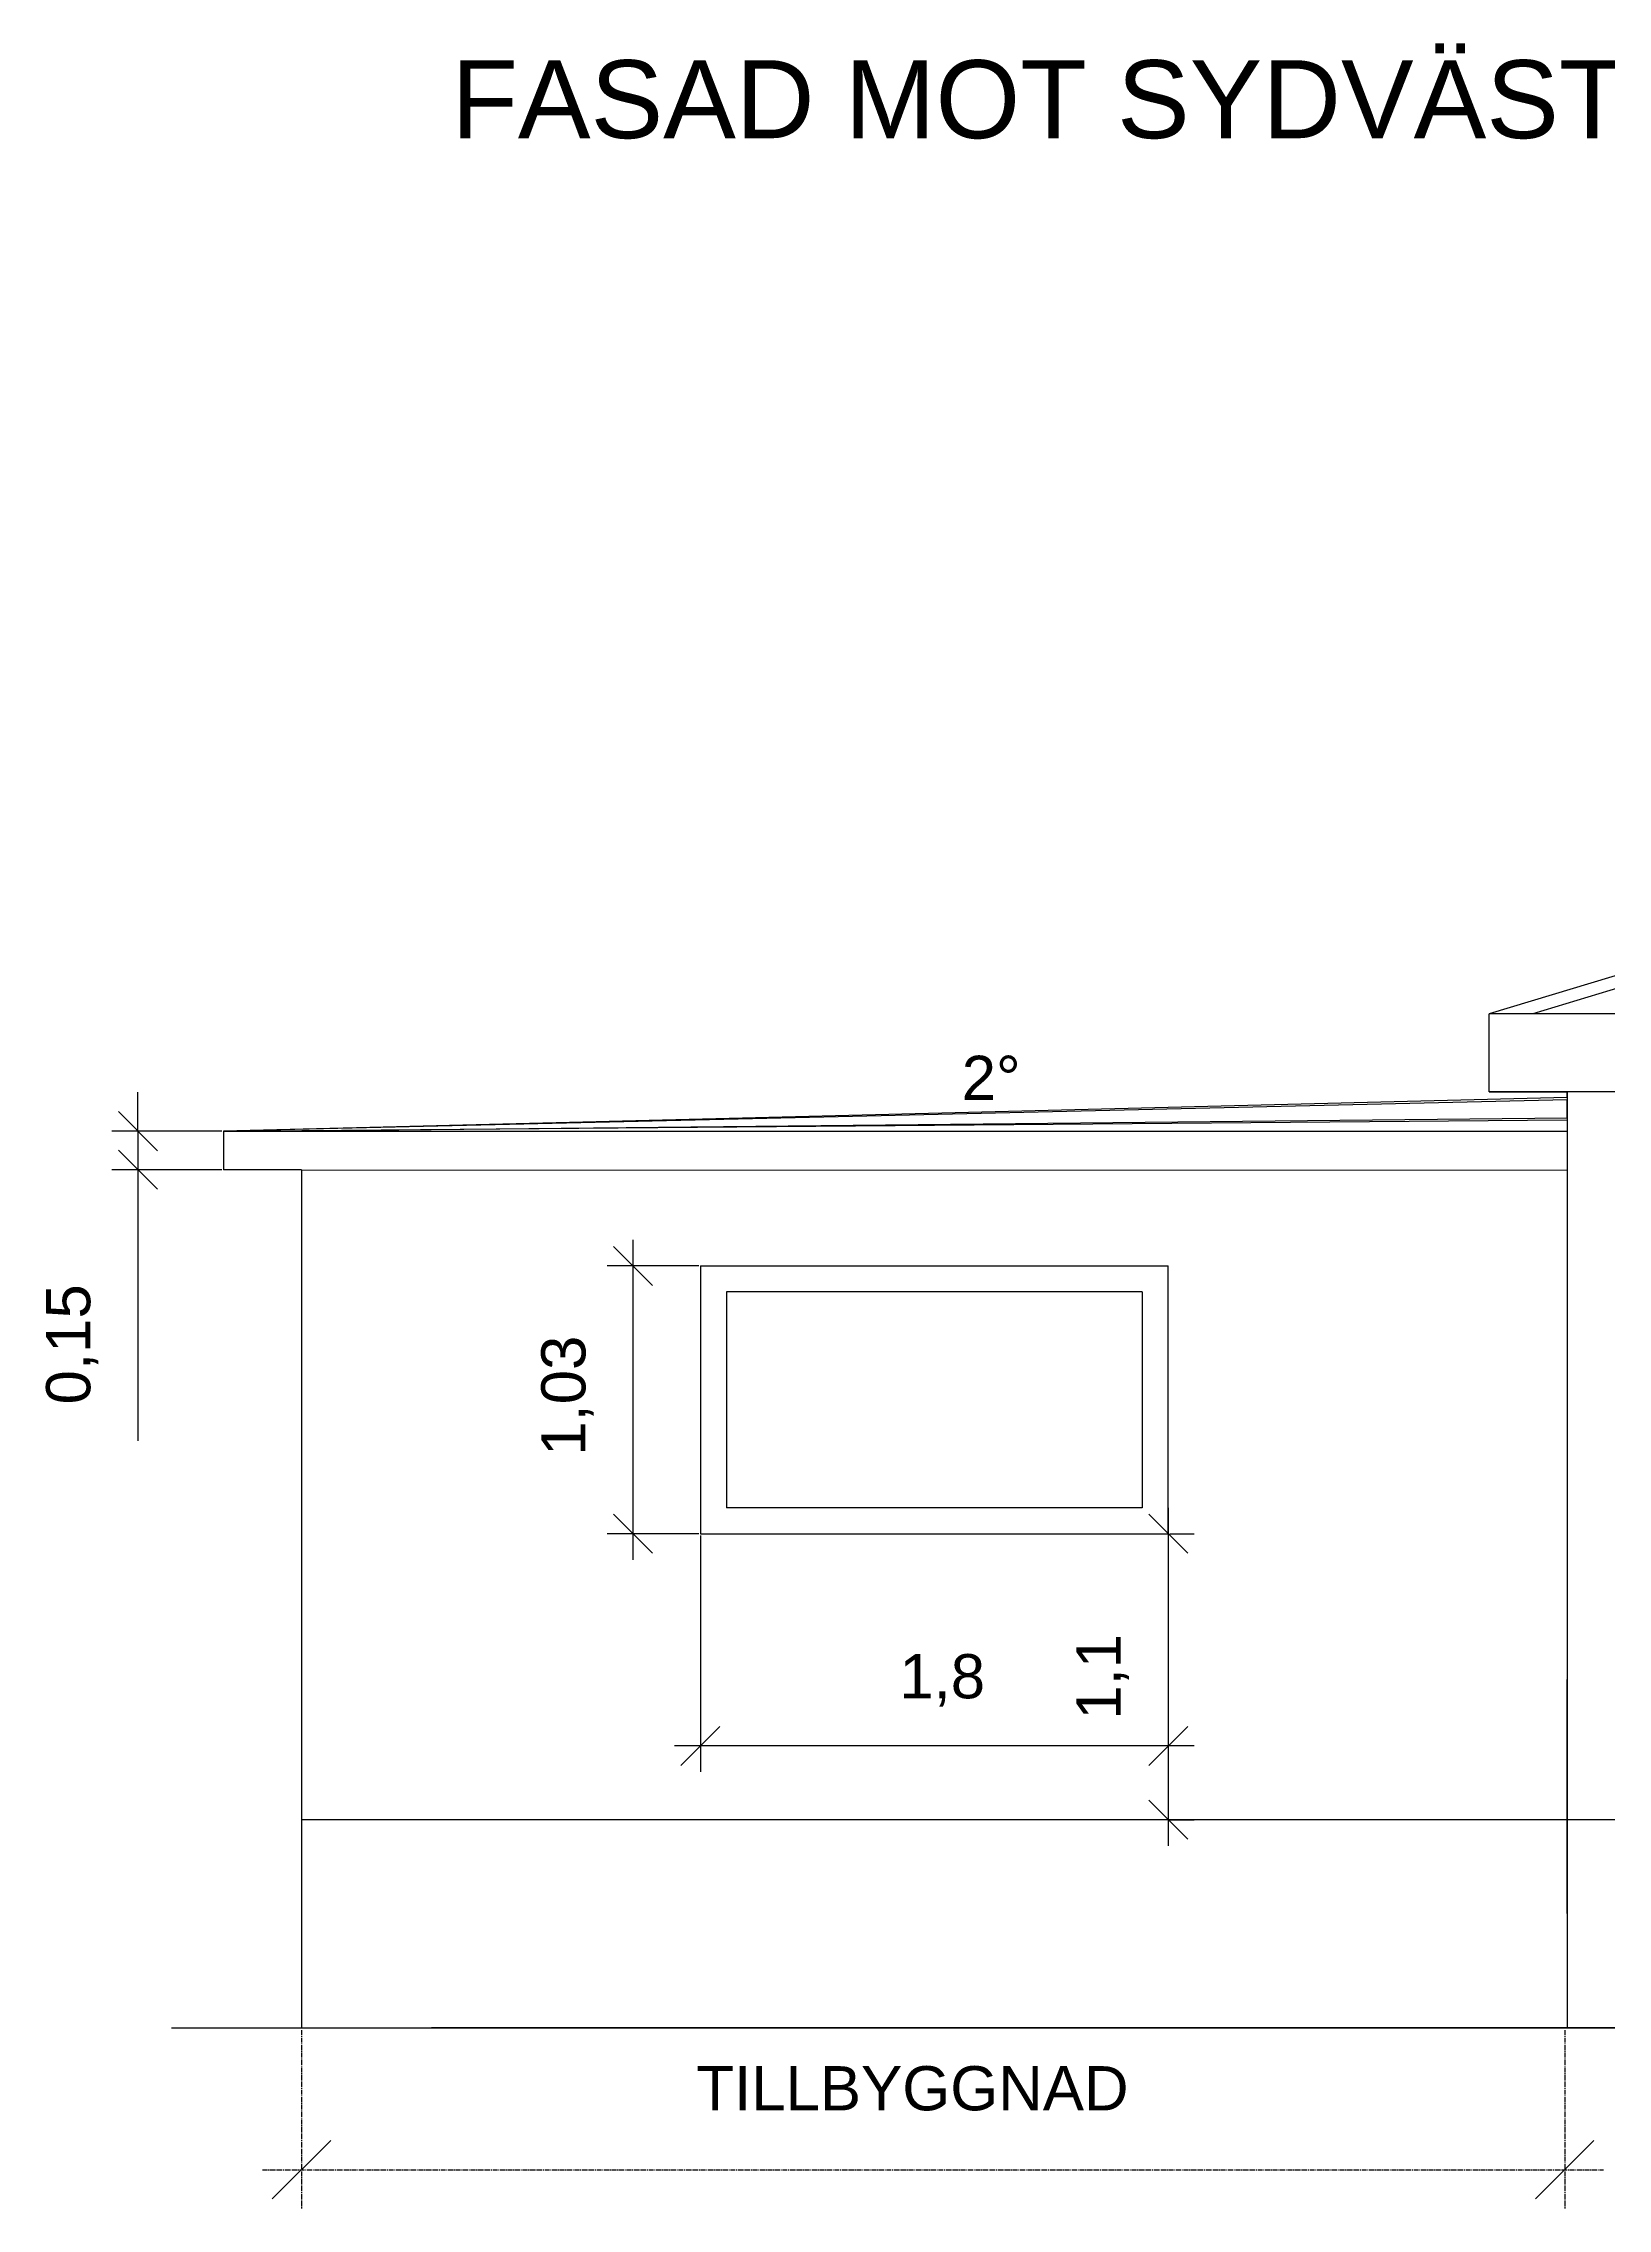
# Model space of a CAD drawing. Header units: millimetres. Extents: x -60009 to 113281, y -58228 to 411188.
# Drawn here: x -47650 to -41632, y 88379 to 96707 of the extents above; entities that cross this region are included whole.
import ezdxf

# ---------------------------------------------------------------- set-up
doc = ezdxf.new("R2010")
doc.units = ezdxf.units.MM
for name, pattern in [('ACAD_ISO02W100', [15, 12, -3]), ('ACAD_ISO04W100', [30, 24, -3, 0, -3]), ('CENTER2', [28.575, 19.05, -3.175, 3.175, -3.175])]:
    doc.linetypes.add(name, pattern=pattern)
doc.layers.get('0').update_dxf_attribs({"color": 1})
for name, color, linetype in [('Angivelser', 7, 'Continuous'), ('Förtydligande', 8, 'CENTER2'), ('Grundritningar', 1, 'Continuous'), ('Mått', 4, 'Continuous')]:
    doc.layers.add(name, color=color, linetype=linetype)
doc.styles.get("Standard").update_dxf_attribs({"font": 'Arial.ttf', "height": 170})
doc.dimstyles.new('Egen dimension', dxfattribs={"dimscale": 10, "dimtxt": 2.5, "dimasz": 15, "dimexe": 10, "dimexo": 0.625, "dimgap": 15, "dimtad": 1, "dimlfac": 0.001, "dimtxsty": 'Standard', "dimblk": 'OBLIQUE', "dimblk1": 'OBLIQUE', "dimblk2": 'OBLIQUE', "dimcen": 20, "dimdle": 10, "dimadec": 0, "dimazin": 0, "dimtfac": 1, "dimtmove": 0, "dimatfit": 3, "dimldrblk": 'OPEN90', "dimfxl": 1, "dimarcsym": 0})

# ---------------------------------------------------------------- blocks, each defined once
blk = doc.blocks.new('_Oblique')
at = {"color": 0, "linetype": 'ByBlock', "lineweight": -2}
blk.add_line((-0.5, -0.5), (0.5, 0.5), dxfattribs=at)
blk = doc.blocks.new('*D240')
at = {"layer": 'Defpoints', "color": 0, "lineweight": 13, "transparency": 16777216}
for p in [(-45122.1, 90975), (-43322.1, 90975), (-45122.1, 90158.9)]:
    blk.add_point(p, dxfattribs=at)
at = {"layer": 'Mått', "color": 0, "lineweight": -2, "transparency": 16777216}
for p, q in [((-45122.1, 90968.8), (-45122.1, 90058.9)), ((-43322.1, 90968.8), (-43322.1, 90058.9)), ((-43222.1, 90158.9), (-45222.1, 90158.9))]:
    blk.add_line(p, q, dxfattribs=at)
at = {"layer": 'Mått', "color": 0, "lineweight": -2, "transparency": 16777216, "xscale": 150, "yscale": 150, "zscale": 150, "rotation": 180}
blk.add_blockref('_Oblique', (-45122.1, 90158.9), dxfattribs=at)
at = {"layer": 'Mått', "color": 0, "lineweight": -2, "transparency": 16777216, "xscale": 150, "yscale": 150, "zscale": 150}
blk.add_blockref('_Oblique', (-43322.1, 90158.9), dxfattribs=at)
at = {"layer": 'Mått', "color": 0, "transparency": 16777216, "insert": (-44192, 90411.3), "char_height": 170, "attachment_point": 5}
blk.add_mtext('1,8', dxfattribs=at)
blk = doc.blocks.new('_Open90')
at = {"color": 0, "linetype": 'ByBlock', "lineweight": -2}
for p, q in [((-0.5, 0.5), (0, 0)), ((0, 0), (-1, 0)), ((0, 0), (-0.5, -0.5))]:
    blk.add_line(p, q, dxfattribs=at)
blk = doc.blocks.new('*D241')
at = {"layer": 'Defpoints', "color": 0, "lineweight": 13, "transparency": 16777216}
for p in [(-46657.1, 89075), (-41797.1, 89075), (-41797.1, 88529.4)]:
    blk.add_point(p, dxfattribs=at)
at = {"layer": 'Förtydligande', "color": 0, "lineweight": -2, "transparency": 16777216}
for p, q in [((-46657.1, 89065.6), (-46657.1, 88379.4)), ((-41797.1, 89065.6), (-41797.1, 88379.4)), ((-46807.1, 88529.4), (-41647.1, 88529.4))]:
    blk.add_line(p, q, dxfattribs=at)
at = {"layer": 'Förtydligande', "color": 0, "lineweight": -2, "transparency": 16777216, "xscale": 225, "yscale": 225, "zscale": 225, "rotation": 180}
blk.add_blockref('_Oblique', (-46657.1, 88529.4), dxfattribs=at)
at = {"layer": 'Förtydligande', "color": 0, "lineweight": -2, "transparency": 16777216, "xscale": 225, "yscale": 225, "zscale": 225}
blk.add_blockref('_Oblique', (-41797.1, 88529.4), dxfattribs=at)
at = {"layer": 'Förtydligande', "color": 0, "transparency": 16777216, "insert": (-44306.2, 88841.4), "char_height": 170, "attachment_point": 5}
blk.add_mtext('TILLBYGGNAD', dxfattribs=at)
blk = doc.blocks.new('*D243')
at = {"layer": 'Defpoints', "color": 0, "lineweight": 13, "transparency": 16777216}
for p in [(-45381.3, 92005), (-45122.1, 92005), (-45122.1, 90975)]:
    blk.add_point(p, dxfattribs=at)
at = {"layer": 'Mått', "color": 0, "lineweight": -2, "transparency": 16777216}
for p, q in [((-45381.3, 90875), (-45381.3, 92105)), ((-45128.4, 92005), (-45481.3, 92005)), ((-45128.4, 90975), (-45481.3, 90975))]:
    blk.add_line(p, q, dxfattribs=at)
at = {"layer": 'Mått', "color": 0, "lineweight": -2, "transparency": 16777216, "xscale": 150, "yscale": 150, "zscale": 150}
for p, rotation in [((-45381.3, 92005), 90), ((-45381.3, 90975), 270)]:
    blk.add_blockref('_Oblique', p, dxfattribs=dict(at, rotation=rotation))
at = {"layer": 'Mått', "color": 0, "transparency": 16777216, "insert": (-45633.7, 91505.9), "char_height": 170, "attachment_point": 5, "rotation": 90}
blk.add_mtext('1,03', dxfattribs=at)
blk = doc.blocks.new('*D248')
at = {"layer": 'Defpoints', "color": 0, "lineweight": 13, "ltscale": 100, "transparency": 16777216}
for p in [(-46957.1, 92523.3), (-47286.3, 92375), (-46957.1, 92375)]:
    blk.add_point(p, dxfattribs=at)
at = {"layer": 'Mått', "color": 0, "lineweight": -2, "ltscale": 100, "transparency": 16777216}
for p, q in [((-47286.3, 92523.3), (-47286.3, 92673.3)), ((-46963.4, 92523.3), (-47386.3, 92523.3)), ((-47286.3, 92523.3), (-47286.3, 92375)), ((-46963.4, 92375), (-47386.3, 92375)), ((-47286.3, 92375), (-47286.3, 91332))]:
    blk.add_line(p, q, dxfattribs=at)
at = {"layer": 'Mått', "color": 0, "lineweight": -2, "ltscale": 100, "transparency": 16777216, "xscale": 150, "yscale": 150, "zscale": 150}
for p, rotation in [((-47286.3, 92523.3), 270), ((-47286.3, 92375), 90)]:
    blk.add_blockref('_Oblique', p, dxfattribs=dict(at, rotation=rotation))
at = {"layer": 'Mått', "color": 0, "ltscale": 100, "transparency": 16777216, "insert": (-47538.7, 91703.5), "char_height": 170, "attachment_point": 5, "rotation": 90}
blk.add_mtext('0,15', dxfattribs=at)
blk = doc.blocks.new('*D253')
at = {"layer": 'Defpoints', "color": 0, "lineweight": 13, "transparency": 16777216}
for p in [(-43322.1, 90975), (-43322.1, 89875), (-43322.1, 89875)]:
    blk.add_point(p, dxfattribs=at)
at = {"layer": 'Mått', "color": 0, "lineweight": -2, "transparency": 16777216}
for p, q in [((-43322.1, 91075), (-43322.1, 89775)), ((-43315.9, 90975), (-43222.1, 90975)), ((-43315.9, 89875), (-43222.1, 89875))]:
    blk.add_line(p, q, dxfattribs=at)
at = {"layer": 'Mått', "color": 0, "lineweight": -2, "transparency": 16777216, "xscale": 150, "yscale": 150, "zscale": 150}
for p, rotation in [((-43322.1, 90975), 90), ((-43322.1, 89875), 270)]:
    blk.add_blockref('_Oblique', p, dxfattribs=dict(at, rotation=rotation))
at = {"layer": 'Mått', "color": 0, "transparency": 16777216, "insert": (-43574.5, 90425), "char_height": 170, "attachment_point": 5, "rotation": 90}
blk.add_mtext('1,1', dxfattribs=at)

msp = doc.modelspace()

# ---------------------------------------------------------------- linework, layer by layer
at = {"layer": 'Förtydligande', "linetype": 'ACAD_ISO04W100', "lineweight": -3, "ltscale": 0.1}
msp.add_line((-47157.134, 89075.014), (-34217.134, 89075.014), dxfattribs=at)
at = {"layer": 'Grundritningar'}
for p, q in [((-38441.631, 94074.919), (-42087.134, 92975.014)), ((-38441.227, 94022.418), (-41919.762, 92975.014)), ((-34917.134, 92975.014), (-42087.134, 92975.014)), ((-35217.134, 92675.014), (-42087.134, 92675.014)), ((-42087.134, 92675.014), (-41787.134, 92675.014)), ((-41787.134, 92675.014), (-41787.134, 89075.014)), ((-41787.134, 92653.298), (-41787.134, 92675.014)), ((-41787.134, 92675.014), (-41787.134, 92653.298)), ((-41787.134, 92575.017), (-41787.134, 92643.298)), ((-46657.134, 92375.014), (-46657.134, 89695.014)), ((-45122.134, 92005.014), (-45122.134, 90975.014)), ((-45122.134, 92005.014), (-43322.134, 92005.014)), ((-43322.134, 90975.014), (-43322.134, 92005.014)), ((-45022.134, 91905.014), (-45022.134, 91075.014)), ((-43422.134, 91905.014), (-45022.134, 91905.014)), ((-43422.134, 91905.014), (-43422.134, 91075.014)), ((-43422.134, 91075.014), (-45022.134, 91075.014)), ((-45122.134, 90975.014), (-43322.134, 90975.014)), ((-41787.134, 89515.014), (-41787.134, 90415.014)), ((-41787.134, 89875.014), (-46657.134, 89875.014)), ((-35217.134, 89875.014), (-41787.134, 89875.014)), ((-46657.134, 89695.014), (-46657.134, 89075.014)), ((-35217.134, 89075.014), (-46157.134, 89075.014)), ((-41787.134, 89075.014), (-41797.134, 89075.014))]:
    msp.add_line(p, q, dxfattribs=at)
at = {"layer": 'Grundritningar', "linetype": 'ACAD_ISO02W100', "ltscale": 100}
for p, q in [((-42087.134, 92675.014), (-42087.134, 92975.014)), ((-46957.134, 92523.298), (-46957.134, 92375.014)), ((-46657.134, 92525.014), (-46807.124, 92523.298)), ((-46657.134, 92375.014), (-46807.124, 92375.014))]:
    msp.add_line(p, q, dxfattribs=at)
at = {"layer": 'Grundritningar', "ltscale": 100}
for p, q in [((-41787.134, 92653.298), (-46957.134, 92523.298)), ((-41787.134, 92643.298), (-46957.134, 92523.298)), ((-41787.134, 92653.298), (-41787.134, 92643.298)), ((-46957.134, 92523.298), (-41787.134, 92523.298)), ((-41787.134, 92565.017), (-46807.124, 92523.298)), ((-46657.134, 92525.014), (-41787.134, 92575.017)), ((-41787.134, 92575.017), (-41787.134, 92565.017)), ((-41787.134, 92565.017), (-41787.134, 92523.298)), ((-46657.134, 92375.014), (-46957.134, 92375.014)), ((-46657.134, 92375.014), (-41787.134, 92373.251))]:
    msp.add_line(p, q, dxfattribs=at)

# ---------------------------------------------------------------- texts
at = {"layer": 'Angivelser'}
msp.add_text('FASAD MOT SYDVÄST MED PANEL', height=300, dxfattribs=at).set_placement((-46080.272, 96341.983))
at = {"layer": 'Mått', "ltscale": 100}
msp.add_text('2°', height=170, dxfattribs=at).set_placement((-44116.934, 92643.329))

# ---------------------------------------------------------------- dimensions: what is measured, and where the dimension line sits
at = {"layer": 'Förtydligande'}
dim = msp.add_linear_dim(base=(-41797.134, 88529.413), p1=(-46657.134, 89075.014), p2=(-41797.134, 89075.014), text='TILLBYGGNAD', dimstyle='Egen dimension', override={"dimscale": 15}, dxfattribs=at)
dim.commit()
dim.dimension.update_dxf_attribs({"geometry": '*D241', "text_midpoint": (-44306.182, 88529.413), "dimtype": 160})
at = {"layer": 'Mått', "ltscale": 100}
dim = msp.add_linear_dim(base=(-47286.299, 92375.014), p1=(-46957.134, 92523.298), p2=(-46957.134, 92375.014), angle=90, dimstyle='Egen dimension', dxfattribs=at)
dim.commit()
dim.dimension.update_dxf_attribs({"geometry": '*D248', "text_midpoint": (-47538.693, 91703.527)})
at = {"layer": 'Mått'}
for base, p1, p2, picture, middle in [((-45381.292, 92005.014), (-45122.134, 90975.014), (-45122.134, 92005.014), '*D243', (-45381.292, 91505.933)), ((-43322.134, 89875.014), (-43322.134, 90975.014), (-43322.134, 89875.014), '*D253', (-43322.134, 90425.014))]:
    dim = msp.add_linear_dim(base=base, p1=p1, p2=p2, angle=90, dimstyle='Egen dimension', dxfattribs=at)
    dim.commit()
    dim.dimension.update_dxf_attribs({"geometry": picture, "text_midpoint": middle, "dimtype": 160})
dim = msp.add_linear_dim(base=(-45122.134, 90158.877), p1=(-43322.134, 90975.014), p2=(-45122.134, 90975.014), dimstyle='Egen dimension', dxfattribs=at)
dim.commit()
dim.dimension.update_dxf_attribs({"geometry": '*D240', "text_midpoint": (-44191.976, 90158.877), "dimtype": 160})

doc.saveas('drawing.dxf')
